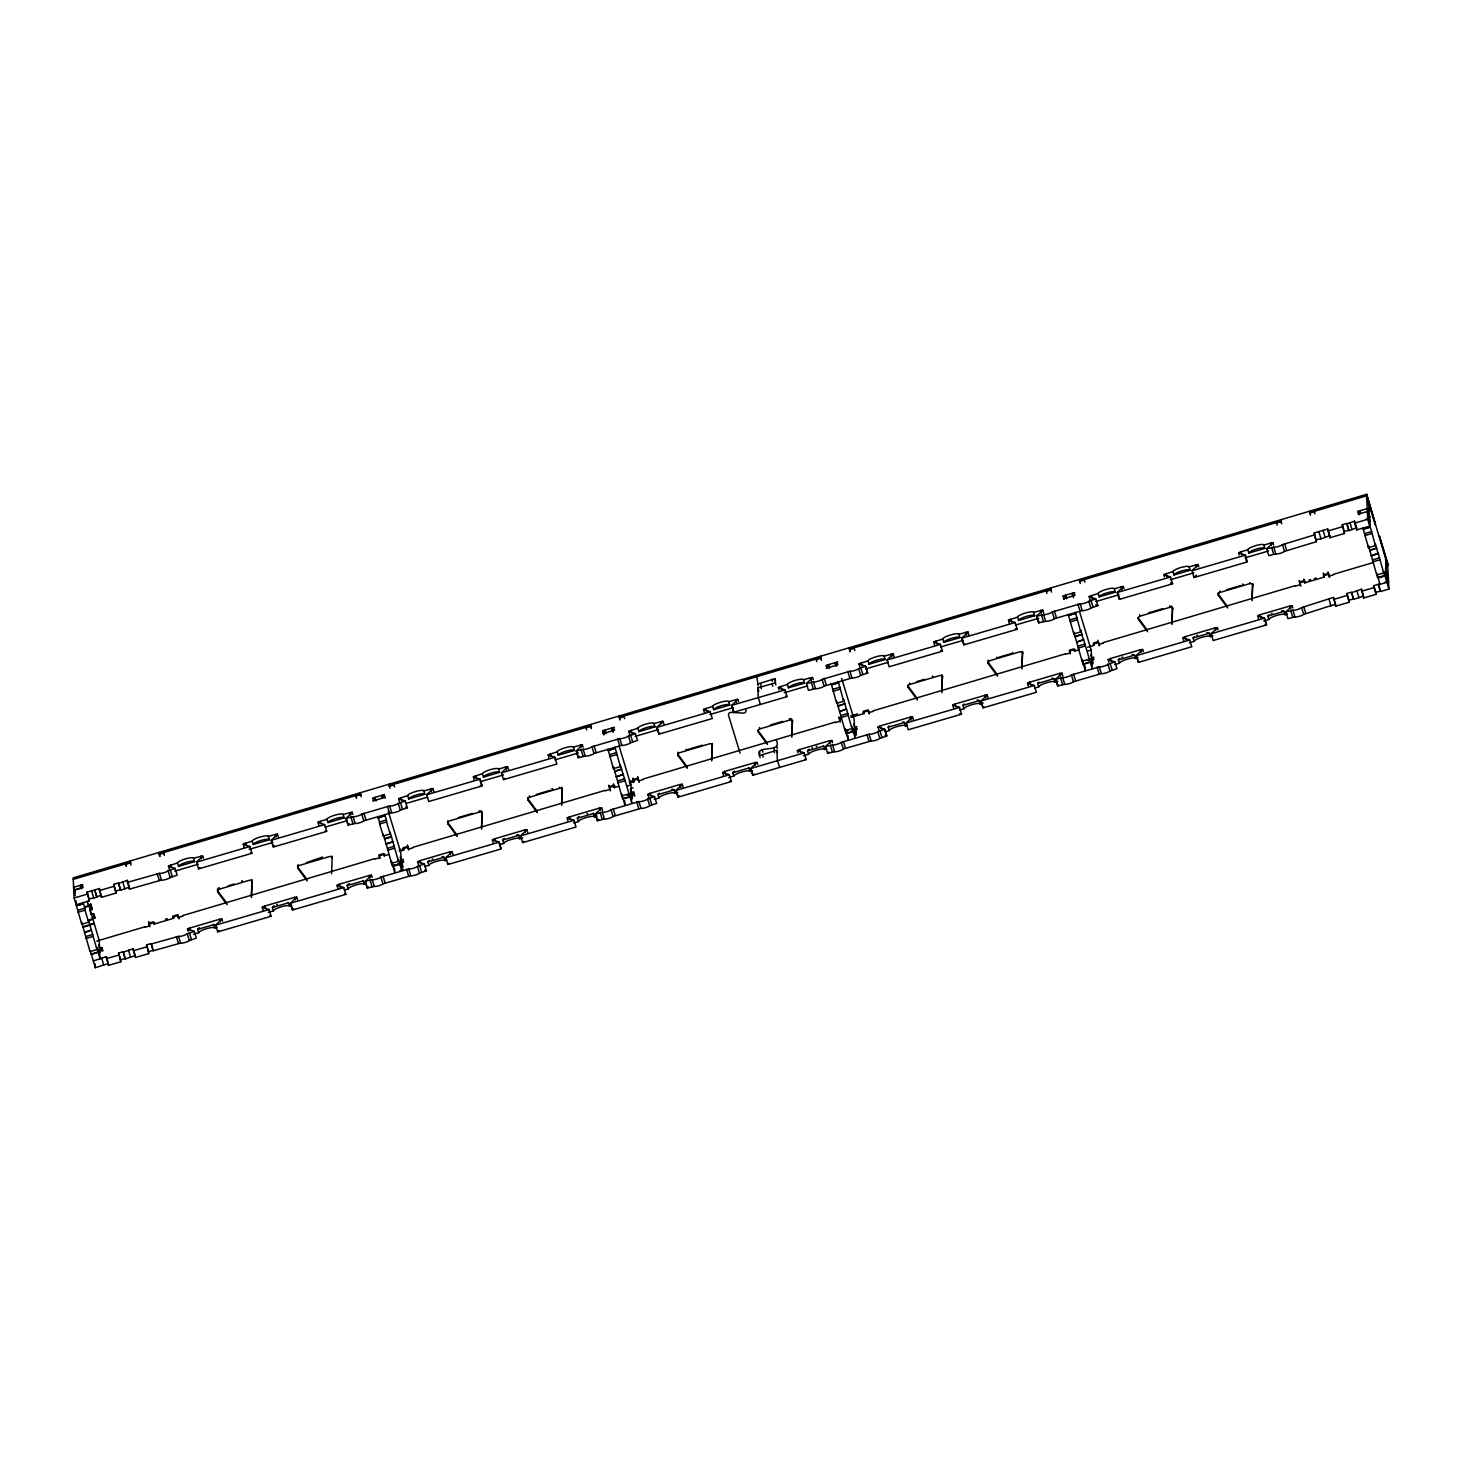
<?xml version="1.0" encoding="UTF-8"?>
<svg xmlns="http://www.w3.org/2000/svg" width="1462" height="1462" viewBox="0 0 1462 1462"><rect width="100%" height="100%" fill="white"/><g stroke="black" fill="none" stroke-linecap="round" stroke-linejoin="round"><path stroke-width="1.5" d="M251.3 896.005L252.067 880.435A2.394 2.357 -7.9 0 0 251.501 879.466M251.501 897.467L252.067 880.435M331.618 873.709L332.185 856.677A2.394 2.357 -7.9 0 0 331.892 856.074M481.418 827.766L482.186 812.178L481.619 829.228M561.536 804.009L562.303 788.42L561.737 805.471M711.555 759.509L712.323 743.939A2.394 2.357 -7.9 0 0 712.031 743.354M711.756 760.971L712.323 743.939M791.673 735.751L792.422 720.181L791.874 737.213M941.674 691.27L942.442 675.7L941.875 692.732M1021.792 667.513L1022.559 651.942A2.394 2.357 -7.9 0 0 1022.285 651.339M1021.993 668.975L1022.559 651.942M1171.811 623.031L1172.561 607.443L1172.012 624.493M1251.911 599.274L1252.678 583.685L1252.112 600.736M169.226 869.141L168.569 865.87L177.505 862.982A8.406 1.7 -16.9 0 1 185.455 858.888A8.406 1.7 -16.9 0 1 193.605 858.267L202.323 855.91L203.492 858.194M188.086 931.294L187.465 929.138L188.89 928.297L219.647 919.251L221.932 918.995L222.626 921.188M243.99 847.247L243.332 843.994L252.268 841.107A8.406 1.7 -16.9 0 1 260.236 836.995A8.406 1.7 -16.9 0 1 268.387 836.392L277.232 834.034L278.511 837.141M263.123 910.259L262.228 907.244L264.293 906.184L295.269 897.156L296.695 897.12L297.517 899.733M318.753 825.372L318.095 822.101L327.031 819.213A8.406 1.7 -16.9 0 1 334.999 815.12A8.406 1.7 -16.9 0 1 343.15 814.498L351.849 812.141L353.018 814.407M337.886 888.366L336.991 885.369L339.056 884.309L370.032 875.263L371.476 875.226L372.152 877.419M399.4 801.761L398.742 798.508L407.679 795.62A8.406 1.7 -16.9 0 1 415.647 791.509A8.406 1.7 -16.9 0 1 423.797 790.905L432.624 788.53L433.922 791.655M418.516 864.773L417.62 861.812L418.845 861.008L449.821 851.871L452.105 851.633L453.056 854.649M474.163 779.867L473.505 776.614L482.442 773.727A8.406 1.7 -16.9 0 1 490.41 769.633A8.406 1.7 -16.9 0 1 498.56 769.012L507.405 766.655L508.685 769.761M493.297 842.88L492.402 839.919L493.608 839.115L524.584 829.996L526.887 829.74L527.819 832.773M548.926 757.992L548.287 754.739L557.205 751.833A8.406 1.7 -16.9 0 1 565.173 747.74A8.406 1.7 -16.9 0 1 573.323 747.119L582.022 744.761L583.192 747.045M568.06 820.986L567.165 818.044L568.389 817.24L599.365 808.102L601.65 807.846L602.582 810.88M629.702 734.801L628.824 731.201L637.852 728.24A8.406 1.7 -16.9 0 1 645.82 724.129A8.406 1.7 -16.9 0 1 653.971 723.526L662.816 721.168L664.095 724.275M648.708 797.393L647.794 794.433L649.018 793.628L679.994 784.509L682.279 784.253L683.229 787.287M704.465 712.926L703.587 709.308L712.615 706.347A8.406 1.7 -16.9 0 1 720.583 702.253A8.406 1.7 -16.9 0 1 728.734 701.632L737.433 699.275L738.602 701.541M723.471 775.5L722.575 772.503L724.64 771.443L755.616 762.396L757.06 762.36L757.736 764.553M778.844 689.772L778.57 687.286L787.397 684.472A8.406 1.7 -16.9 0 1 795.346 680.36A8.406 1.7 -16.9 0 1 803.497 679.757L812.196 677.381L813.384 679.666M797.978 752.766L797.338 750.609L798.764 749.768L829.539 740.741L831.823 740.485L832.499 742.659M859.875 667.44L858.998 663.821L868.026 660.861A8.406 1.7 -16.9 0 1 875.994 656.767A8.406 1.7 -16.9 0 1 884.144 656.146L893.099 653.788L894.397 657.333M879.009 730.433L877.986 727.016L880.051 725.956L911.228 716.873L912.489 716.91L913.403 719.907M934.638 645.546L933.761 641.946L942.789 638.985A8.406 1.7 -16.9 0 1 950.757 634.873A8.406 1.7 -16.9 0 1 958.908 634.252L967.881 631.913L969.16 635.44M953.772 708.558L952.749 705.123L954.814 704.063L986.009 694.998L987.252 695.035L988.166 698.014M1009.401 623.653L1008.542 620.052L1017.57 617.092A8.406 1.7 -16.9 0 1 1025.52 612.98A8.406 1.7 -16.9 0 1 1033.671 612.377L1042.516 610.019L1043.813 613.126M1028.407 686.245L1027.512 683.284L1028.736 682.48L1059.712 673.361L1061.997 673.105L1062.929 676.138M1089.921 599.639L1089.263 596.368L1098.2 593.481A8.406 1.7 -16.9 0 1 1106.167 589.387A8.406 1.7 -16.9 0 1 1114.318 588.766L1123.017 586.408L1124.187 588.693M1108.927 662.213L1108.159 659.636L1110.225 658.576L1141.201 649.548L1142.626 649.493L1143.321 651.687M1164.428 576.905L1164.154 574.42L1172.963 571.605A8.406 1.7 -16.9 0 1 1180.93 567.494A8.406 1.7 -16.9 0 1 1189.081 566.89L1197.78 564.533L1198.95 566.799M1183.946 641.178L1182.922 637.743L1184.768 636.756L1215.964 627.655L1217.407 627.618L1218.084 629.811M1239.191 555.012L1238.917 552.526L1247.744 549.712A8.406 1.7 -16.9 0 1 1255.694 545.618A8.406 1.7 -16.9 0 1 1263.844 544.997L1272.561 542.64L1273.731 544.906M1258.709 619.285L1257.704 615.867L1259.55 614.862L1290.727 605.761L1292.17 605.725L1292.847 607.918M757.791 687.926L775.116 682.918M760.167 757.517C752.638 742.477 783.559 755.214 776.176 739.608M202.852 856.074L196.584 861.977L198.54 868.903L251.939 853.278L249.783 846.407L243.094 844.305M198.631 868.739L199.801 867.624M277.616 834.199L271.347 840.102L273.394 846.845L274.582 845.749M221.986 919.086L215.718 924.989L217.674 931.915L271.073 916.272L268.917 909.419L262.228 907.299M217.765 931.733L218.934 930.636M352.379 812.305L346.11 818.208L348.175 824.97L349.345 823.855M296.749 897.193L290.481 903.096L292.528 909.857L293.698 908.743M433.026 788.694L426.758 794.615L428.713 801.523L482.113 785.898L480.066 779.155L426.666 794.78M371.512 875.299L365.244 881.22L367.218 888.147L374.254 886.411A4.806 0.969 -16.9 0 0 378.621 885.808A4.806 0.969 -16.9 0 0 382.934 883.87L410.785 875.72A4.806 0.969 -16.9 0 0 415.171 875.117A4.806 0.969 -16.9 0 0 419.466 873.179L426.484 870.785L424.327 863.932L417.62 861.812M368.479 886.867L367.291 887.964L365.244 881.22L372.207 879.667A4.806 0.969 -16.9 0 0 376.575 879.064A4.806 0.969 -16.9 0 0 380.888 877.127L408.739 868.976A4.806 0.969 -16.9 0 0 413.125 868.355A4.806 0.969 -16.9 0 0 417.419 866.436L424.437 864.042M548.031 755.032L554.738 757.152L556.894 764.023L503.495 779.648L501.521 772.722L507.789 766.819M503.568 779.465L504.755 778.369M452.16 851.706L445.892 857.609L447.847 864.535L501.247 848.91L499.2 842.149L445.8 857.792M447.939 864.371L449.108 863.256M582.552 744.926L576.302 750.847L578.349 757.59L579.519 756.475M526.923 829.813L520.655 835.734L522.61 842.642L576.01 827.017L573.872 820.145L567.165 818.044M522.702 842.477L523.889 841.363M663.2 721.333L656.931 727.235L658.978 733.979L659.764 733.248M601.686 807.938L595.418 813.841L597.483 820.584L598.652 819.488M737.963 699.439L731.694 705.342L733.668 712.268L787.068 696.643L784.911 689.772L778.204 687.652M734.527 711.354L733.741 712.104L731.694 705.342L785.021 689.881M682.334 784.326L676.065 790.229L678.112 796.991L679.282 795.876M812.726 677.546L806.476 683.467L808.431 690.393L815.467 688.657A4.806 0.969 -16.9 0 0 819.853 688.054A4.806 0.969 -16.9 0 0 824.148 686.117L852.017 677.966A4.806 0.969 -16.9 0 0 856.385 677.363A4.806 0.969 -16.9 0 0 860.698 675.426L867.697 673.032L865.65 666.288L858.706 668.627L860.698 675.426M757.097 762.451L750.828 768.354L752.875 775.098L754.063 774.001M933.615 642.165L940.322 644.285L942.46 651.157L889.06 666.782L887.105 659.855L893.373 653.953M825.518 746.643L832.554 744.907A4.806 0.969 -16.9 0 0 836.922 744.304A4.806 0.969 -16.9 0 0 841.235 742.367L869.086 734.216A4.806 0.969 -16.9 0 0 873.472 733.613A4.806 0.969 -16.9 0 0 877.767 731.676L884.784 729.282L886.831 736.044L879.832 738.42A4.806 0.969 -16.9 0 1 875.519 740.357A4.806 0.969 -16.9 0 1 871.151 740.96L843.501 748.964A4.806 0.969 -16.9 0 1 838.987 751.066A4.806 0.969 -16.9 0 1 834.601 751.669L827.565 753.387L825.591 746.461L831.86 740.558M827.656 753.222L828.826 752.108M968.136 632.059L961.868 637.98L963.933 644.724L964.701 643.993M912.507 716.947L906.239 722.868L908.194 729.776L961.594 714.15L959.438 707.279L952.749 705.177M1042.918 610.184L1036.649 616.087L1038.696 622.83L1045.641 621.277A4.806 0.969 -16.9 0 0 1050.027 620.674A4.806 0.969 -16.9 0 0 1054.321 618.737L1082.191 610.586A4.806 0.969 -16.9 0 0 1086.558 609.983A4.806 0.969 -16.9 0 0 1090.871 608.046L1097.871 605.652L1095.714 598.799L1089.026 596.679M1039.482 622.099L1038.696 622.83L1036.558 616.251L1043.594 614.533A4.806 0.969 -16.9 0 0 1047.98 613.93A4.806 0.969 -16.9 0 0 1052.274 611.993L1080.144 603.843A4.806 0.969 -16.9 0 0 1084.512 603.239A4.806 0.969 -16.9 0 0 1088.824 601.302L1095.824 598.908M987.27 695.071L981.002 700.974L982.976 707.9L1036.375 692.275L1034.219 685.404L1027.512 683.284M983.835 706.987L983.049 707.736L981.002 700.974L1034.31 685.514M1123.547 586.573L1117.279 592.475L1119.252 599.402L1172.652 583.777L1170.495 576.905L1163.789 574.804M1119.728 598.872L1117.279 592.475L1170.587 577.015M1062.033 673.178L1055.783 679.099L1057.83 685.842L1058.616 685.111M1198.31 564.697L1192.042 570.6L1194.015 577.527L1247.415 561.883L1245.368 555.14L1191.969 570.765M1194.107 577.344L1196.446 575.133M1142.681 649.585L1136.413 655.488L1138.459 662.231L1139.245 661.5M1266.823 548.707L1273.091 542.804M1211.084 633.777L1264.484 618.134L1266.549 624.895L1213.149 640.52L1211.176 633.594L1217.444 627.691M1292.207 605.798L1285.957 611.719L1287.912 618.627L1294.948 616.909A4.806 0.969 -16.9 0 0 1299.334 616.306A4.806 0.969 -16.9 0 0 1303.629 614.369L1335.555 604.19L1333.508 597.428L1301.637 607.571A4.806 0.969 -16.9 0 1 1297.287 609.563A4.806 0.969 -16.9 0 1 1292.901 610.166L1285.866 611.884M168.313 866.18L175.02 868.3L177.176 875.153L170.177 877.547A4.806 0.969 -16.9 0 1 165.864 879.484A4.806 0.969 -16.9 0 1 161.496 880.087L129.515 889.115L127.468 882.354L159.376 873.326A4.806 0.969 -16.9 0 0 163.817 872.741A4.806 0.969 -16.9 0 0 168.112 870.804L175.129 868.41M187.246 933.798L194.263 931.422L196.31 938.165L189.366 940.505L187.246 933.798A4.806 0.969 -16.9 0 1 182.951 935.735A4.806 0.969 -16.9 0 1 178.565 936.338L151.189 944.013L153.236 950.775L180.612 943.1A4.806 0.969 -16.9 0 0 184.998 942.497A4.806 0.969 -16.9 0 0 189.292 940.559M398.505 798.8L405.193 800.92L407.35 807.792L400.35 810.167A4.806 0.969 -16.9 0 1 396.038 812.104A4.806 0.969 -16.9 0 1 391.67 812.708L363.928 820.767A4.806 0.969 -16.9 0 1 359.506 822.814A4.806 0.969 -16.9 0 1 355.12 823.417L348.084 825.135L346.037 818.391L353.073 816.655A4.806 0.969 -16.9 0 0 357.459 816.052A4.806 0.969 -16.9 0 0 361.754 814.115L389.623 805.964A4.806 0.969 -16.9 0 0 393.991 805.361A4.806 0.969 -16.9 0 0 398.285 803.424L405.303 801.03M363.8 820.876L361.754 814.115M398.285 803.424L400.35 810.167M628.678 731.439L635.367 733.54L637.523 740.412L630.524 742.806A4.806 0.969 -16.9 0 1 626.211 744.743A4.806 0.969 -16.9 0 1 621.843 745.346L594.047 753.442A4.806 0.969 -16.9 0 1 589.679 755.434A4.806 0.969 -16.9 0 1 585.293 756.037L578.258 757.755L576.211 751.011L583.1 749.257A4.806 0.969 -16.9 0 0 587.633 748.672A4.806 0.969 -16.9 0 0 591.927 746.753L619.797 738.584A4.806 0.969 -16.9 0 0 624.164 737.981A4.806 0.969 -16.9 0 0 628.477 736.044L635.477 733.668M593.974 753.497L591.927 746.753M628.477 736.044L630.524 742.806M647.794 794.433L654.501 796.552L656.657 803.406L649.786 805.69A4.806 0.969 -16.9 0 1 645.345 807.737A4.806 0.969 -16.9 0 1 640.977 808.34L613.163 816.454A4.806 0.969 -16.9 0 1 608.813 818.428A4.806 0.969 -16.9 0 1 604.427 819.031L597.391 820.767L595.345 814.005L602.307 812.269A4.806 0.969 -16.9 0 0 606.748 811.684A4.806 0.969 -16.9 0 0 611.061 809.747L638.912 801.596A4.806 0.969 -16.9 0 0 643.298 800.993A4.806 0.969 -16.9 0 0 647.593 799.056L654.61 796.662M613.108 816.49L611.061 809.747M647.593 799.056L649.713 805.745M806.384 683.631L813.365 681.895A4.806 0.969 -16.9 0 0 817.806 681.31A4.806 0.969 -16.9 0 0 822.101 679.373L849.97 671.222A4.806 0.969 -16.9 0 0 854.338 670.601A4.806 0.969 -16.9 0 0 858.651 668.664M841.235 742.367L843.41 749.019M877.767 731.676L879.832 738.42M1108.159 659.691L1114.848 661.793L1117.005 668.664L1110.005 671.058A4.806 0.969 -16.9 0 1 1105.692 672.995A4.806 0.969 -16.9 0 1 1101.325 673.598L1073.51 681.694A4.806 0.969 -16.9 0 1 1069.161 683.686A4.806 0.969 -16.9 0 1 1064.775 684.289L1057.739 686.007L1055.692 679.263L1062.582 677.509A4.806 0.969 -16.9 0 0 1067.096 676.924A4.806 0.969 -16.9 0 0 1071.408 675.005L1099.278 666.836A4.806 0.969 -16.9 0 0 1103.646 666.233A4.806 0.969 -16.9 0 0 1107.94 664.296L1114.958 661.92M1073.455 681.749L1071.408 675.005M1107.94 664.296L1110.005 671.058M1314.283 532.936L1316.44 541.689L1284.495 551.375A4.806 0.969 -16.9 0 1 1280.2 553.312A4.806 0.969 -16.9 0 1 1275.814 553.915L1268.778 555.633L1266.732 548.871L1273.713 547.135A4.806 0.969 -16.9 0 0 1278.153 546.55A4.806 0.969 -16.9 0 0 1282.448 544.613L1314.393 534.928L1314.283 532.936L1318.888 531.583L1320.972 538.838L1329.762 535.75L1327.715 529.006L1318.888 531.583M1301.582 607.625L1303.702 614.314M757.718 683.997L774.842 678.733M759.637 755.507L776.815 750.262M760.423 683.522L761.19 685.587M1375.523 524.054L1366.732 494.266L73.1 877.913L73.301 879.356M130.337 862.452L73.246 879.375L74.142 897.979L81.744 924.258L88.652 922.23L88.542 920.238L96.949 949.569L90.041 951.598L81.634 922.266L81.744 924.258M159.102 853.918L360.474 794.213M389.221 785.679L590.593 725.956M619.358 717.44L820.712 657.717M849.477 649.183L1050.849 589.478M1079.614 580.944L1280.968 521.221M1309.733 512.705L1366.933 495.728L1366.732 494.266M130.776 863.11L130.136 860.99L130.392 862.945L125.805 864.298L126.445 866.418M159.797 856.513L159.157 854.411L163.762 853.04L164.402 855.16M360.895 794.853L360.255 792.751L360.529 794.688L355.924 796.059L356.564 798.161M389.934 788.274L389.294 786.172L393.881 784.802L394.539 786.903M586.061 727.82L590.648 726.45L590.392 724.494L591.489 728.094M620.052 720.035L619.413 717.915L624.018 716.563L624.658 718.664M816.18 659.563L820.785 658.211L820.511 656.255L821.278 658.795M850.19 651.778L849.55 649.676L854.137 648.306M1046.317 591.324L1050.904 589.954L1050.648 588.016L1051.288 590.118M1080.308 583.539L1079.669 581.437L1084.274 580.067M1276.436 523.085L1281.041 521.715L1280.767 519.759L1281.534 522.299M1310.445 515.3L1309.806 513.18L1314.393 511.81M85.216 906.696L90.827 905.033L90.626 903.571L92.197 909.528L89.895 910.205L91.156 914.335L93.458 913.659L94.829 918.154L89.2 919.817M91.996 908.066L89.694 908.761L89.895 910.205M92.325 917.368L94.628 916.692L93.714 913.695M228.182 885.826L234.231 884.035M306.289 862.653L322.298 857.152M458.319 817.569L472.409 813.384M536.408 794.414L550.498 790.229M686.427 749.933L686.318 749.202A8.406 8.224 -7.9 0 0 686.427 749.933L702.528 745.145M770.565 724.969L782.645 721.387M916.546 681.676L924.605 679.3M996.517 657.333A8.406 8.224 -7.9 0 0 996.664 657.918L1012.764 653.148A8.406 8.224 -7.9 0 0 1012.581 652.582M1148.693 612.834L1162.783 608.649M1226.782 589.679L1240.891 585.494M227.067 904.704L217.747 892.131A2.394 2.357 -7.9 0 1 219.373 889.188L249.289 880.325A2.394 2.357 -7.9 0 1 252.268 881.897M332.185 856.677L332.386 858.139A2.394 2.357 -7.9 0 0 329.389 856.568L299.491 865.431A2.394 2.357 -7.9 0 0 297.864 868.373L307.184 880.946M482.387 813.64A2.394 2.357 -7.9 0 0 479.408 812.068L449.492 820.95A2.394 2.357 -7.9 0 0 447.884 823.874L457.186 836.465M537.303 812.708L527.983 800.116A2.394 2.357 -7.9 0 1 529.61 797.192L559.526 788.31A2.394 2.357 -7.9 0 1 562.505 789.882M712.524 745.401A2.394 2.357 -7.9 0 0 709.527 743.829L679.629 752.692A2.394 2.357 -7.9 0 0 678.002 755.635L687.323 768.226M767.44 744.469L758.12 731.877A2.394 2.357 -7.9 0 1 759.728 728.935L789.644 720.072A2.394 2.357 -7.9 0 1 792.623 721.643M917.442 699.969L908.121 687.396A2.394 2.357 -7.9 0 1 909.748 684.454L939.664 675.59A2.394 2.357 -7.9 0 1 942.643 677.162M1022.76 653.404A2.394 2.357 -7.9 0 0 1019.782 651.833L989.865 660.696A2.394 2.357 -7.9 0 0 988.239 663.638L997.559 676.212M1147.579 631.73L1138.258 619.139A2.394 2.357 -7.9 0 1 1139.867 616.215L1169.783 607.333A2.394 2.357 -7.9 0 1 1172.762 608.905M1227.678 607.973L1218.376 595.381A2.394 2.357 -7.9 0 1 1219.984 592.457L1249.9 583.576A2.394 2.357 -7.9 0 1 1252.879 585.147M149.873 926.798L148.795 923.198L153.382 921.846L154.077 924.094L173.631 918.282L173.43 916.838M618.664 786.318L614.332 787.598L613.437 783.888L613.638 785.35L609.033 786.72L608.832 785.258L610.549 790.887M629.537 783.084L633.887 781.804L633.192 779.557L637.798 778.186L637.596 776.724L639.241 782.133M1324.261 577.07L1323.384 573.36L1324.261 577.07L1304.707 582.863L1303.812 579.153L1304.013 580.615L1299.426 581.986L1299.225 580.524L1300.924 586.152M1323.585 574.822L1328.172 573.451L1327.971 571.989L1329.616 577.399M154.661 922.394L149.252 924.002L149.526 925.939L144.921 927.31M165.444 919.196L167.235 918.666M172.626 917.076L178.017 915.468L178.291 917.423L182.896 916.053M384.78 854.155L379.389 855.745L379.663 857.701L375.058 859.071M399.163 849.879L400.953 849.349M402.763 848.819L408.154 847.229L408.41 849.166L413.015 847.796M614.917 785.898L609.508 787.506L609.782 789.462L605.177 790.814M629.281 781.64L638.273 778.972L638.547 780.927L643.152 779.557M841.436 718.719L839.645 719.267L839.919 721.205L835.314 722.575M850.774 715.96L857.627 713.931M863.019 712.323L868.41 710.733L868.666 712.67L873.271 711.318M1075.173 649.42L1069.764 651.01L1070.038 652.966L1065.432 654.318M1093.137 644.084L1098.529 642.494L1098.803 644.431L1103.408 643.061M1305.292 581.163L1299.901 582.771L1300.175 584.709L1295.57 586.079M1308.892 580.103L1310.683 579.573M1314.283 578.513L1316.074 577.965M1323.274 575.845L1328.666 574.237L1328.921 576.192L1333.527 574.822M96.748 941.089L144.866 926.817M182.823 915.559L374.985 858.578M380.01 858.559L378.914 854.959L383.519 853.589L384.195 855.837L388.545 854.557M399.418 851.341L403.75 850.043L403.549 848.581M412.96 847.32L605.122 790.339M643.079 779.063L835.241 722.082M850.975 717.422L864.005 713.547L863.804 712.104M873.216 710.824L1065.378 653.843M1070.385 653.825L1069.289 650.225L1073.894 648.854L1074.57 651.102L1078.919 649.822M1087.618 647.246L1094.143 645.309L1093.941 643.847M1103.335 642.586L1295.496 585.586M1333.472 574.328L1373.366 562.505M631.346 788.383L633.137 787.854M385.237 798.051L384.214 794.688L372.7 798.051L372.755 799.038L375.058 798.38M603.952 735.039L602.874 730.671L614.387 727.308L612.139 728.971L613.163 732.352M1065.579 596.24L1063.276 596.916L1063.221 595.929L1074.734 592.549L1072.487 594.23L1073.51 597.592M381.966 796.351L384.214 794.688M602.929 731.676L605.231 731M828.497 665.649L826.194 666.325L826.14 665.32L837.653 661.957L835.405 663.62M75.202 892.661L73.557 887.27L82.841 884.656L80.593 886.319M1360.336 511.663L1358.034 512.321L1357.979 511.334L1367.189 508.63L1366.568 495.837L1375.121 524.657L1375.029 522.665M375.094 799.294L372.847 800.957L384.36 797.594L384.305 796.589L382.002 797.265M605.268 731.914L603.02 733.577L614.533 730.214L614.479 729.209L612.176 729.885M828.552 666.562L826.304 668.225L837.799 664.863L837.744 663.858L835.46 664.534M1065.634 597.154L1063.386 598.835L1074.881 595.454L1074.826 594.467L1072.523 595.144M1360.373 512.577L1358.125 514.24L1367.354 511.536L1367.189 508.63L1369.931 517.639L1369.876 516.634M80.648 887.233L82.95 886.557L83.005 887.562L73.776 890.267L75.348 895.566M73.721 890.175L80.611 888.147L80.465 885.241L81.561 888.841M76.006 900.866L76.188 904.722L89.237 900.903L87.08 892.167L91.667 890.815L93.751 898.052L96.858 897.156L94.774 889.901L99.379 888.549L101.536 897.302L116.083 893.044L113.926 884.291L118.532 882.957L120.615 890.194L129.405 887.123L127.358 880.362L118.55 883.45L120.615 890.194M1327.715 529.006L1329.872 537.742L1344.419 533.502L1342.262 524.748L1346.867 523.396L1348.933 530.651L1356.626 527.892L1354.561 521.148L1346.886 523.908L1348.933 530.651M94.774 889.901L91.667 890.815M177.505 862.982L178.528 866.363L194.647 861.648L193.605 858.267M252.268 841.107L253.291 844.469L269.41 839.755L268.387 836.392M327.031 819.213L328.055 822.594L344.173 817.879L343.15 814.498M407.679 795.62L408.702 798.983L424.821 794.268L423.797 790.905M482.442 773.727L483.465 777.108L499.584 772.393L498.56 769.012M557.205 751.833L558.246 755.214L574.347 750.499L573.323 747.119M637.852 728.24L638.876 731.621L654.994 726.888L653.971 723.526M712.615 706.347L713.639 709.728L729.757 705.013L728.734 701.632M787.397 684.472L788.42 687.834L804.52 683.12L803.497 679.757M868.026 660.861L869.049 664.241L885.168 659.526L884.144 656.146M942.789 638.985L943.812 642.348L959.931 637.633L958.908 634.252M1017.57 617.092L1018.594 620.473L1034.694 615.758L1033.671 612.377M1098.2 593.481L1099.223 596.861L1115.342 592.147L1114.318 588.766M1172.963 571.605L1173.986 574.968L1190.105 570.253L1189.081 566.89M1247.744 549.712L1248.767 553.093L1264.868 548.378L1263.844 544.997M1365.928 519.302L1369.382 518.297L1369.766 526.064M74.142 897.979L87.172 894.159M101.536 897.302L99.489 890.559L114.036 886.301L113.926 884.291M196.493 862.16L249.892 846.516M324.655 824.641L271.256 840.266L273.321 847.028L326.72 831.385L324.564 824.531L317.857 822.412M501.429 772.886L554.829 757.261M710.24 711.775L656.84 727.4L658.887 734.162L712.286 718.518L710.148 711.665L703.441 709.545M887.014 660.038L940.413 644.395M1015.195 622.52L961.795 638.145L963.842 644.888L1017.241 629.263L1015.085 622.392L1008.378 620.29M1327.825 530.998L1342.372 526.74M1369.455 519.284L1369.821 526.101L1356.718 529.884L1354.671 523.14L1367.719 519.321L1367.335 511.554L1370.15 521.532L1370.095 520.545M174.8 871.133L198.247 864.261M249.143 849.367L272.59 842.514M325.204 827.108L347.353 820.621M405.851 803.497L427.562 797.137M480.176 781.75L503.622 774.878M554.939 759.856L578.404 752.985M635.148 736.373L658.594 729.52M709.929 714.498L733.376 707.626M784.253 692.732L807.7 685.861M865.76 668.883L888.348 662.268M940.523 646.99L962.69 640.502M1015.304 625.096L1038.751 618.243M1095.933 601.503L1118.96 594.76M1170.276 579.738L1193.723 572.885M1245.039 557.844L1268.486 550.991M89.237 900.903L89.127 898.911L93.751 898.052M96.821 896.663L101.426 895.311M115.973 891.052L120.578 889.7M1316.33 539.679L1320.972 538.838M1344.419 533.502L1344.309 531.492L1348.914 530.158M78.345 905.216L83.517 903.699L76.609 905.727M378.165 817.989L385.054 815.485L378.165 817.989L377.726 816.49M615.228 748.105L608.356 750.627L615.228 748.105L620.363 766.636L613.455 768.646L607.9 749.129M838.494 682.754L831.586 684.764L838.494 682.754L839.864 687.25L843.629 701.285L836.721 703.295L831.165 683.759M1075.575 613.346L1068.667 615.374L1075.575 613.346L1076.946 617.859L1080.71 631.876L1073.802 633.905L1068.247 614.369M1370.259 527.088L1363.352 529.116L1370.259 527.088L1371.63 531.601L1375.377 545.618L1368.487 547.647L1362.913 528.111M85.216 907.262L88.67 906.257L88.561 904.265L99.178 940.45L99.544 947.248L98.849 945L98.904 945.987L100.549 951.396M77.979 910.223L84.887 908.194L83.096 902.694M383.282 836.026L383.172 834.034L386.151 844.25L393.022 841.728L386.114 843.757L391.578 863.366L398.486 861.356L390.08 832.006L390.171 833.998L383.282 836.026L379.627 823.983L379.517 821.991L386.425 819.981L384.616 814.48M609.691 754.63L616.598 752.601M832.956 689.26L839.864 687.25M1070.038 619.87L1076.946 617.859M1364.722 533.612L1371.63 531.601M78.089 912.215L84.997 910.205L84.887 908.194M379.627 823.983L386.535 821.973L386.425 819.981M609.8 756.622L616.708 754.593M833.066 691.27L839.974 689.242M1070.147 621.862L1077.055 619.851M1364.832 535.604L1371.721 533.593M89.2 920.384L92.654 919.379M83.005 926.762L89.913 924.733M90.534 924.386L93.988 923.381L90.571 924.898M384.524 838.53L391.432 836.52M632.406 798.709L630.78 793.299L621.752 795.986L614.716 771.15L621.606 769.14L620.253 764.644L620.363 766.636M854.777 731.201L855.142 737.999L851.816 726.632L851.926 728.624L845.018 730.635L837.982 705.799L844.89 703.789L843.519 699.275L843.629 701.285M1092.754 663.949L1091.127 658.558L1082.099 661.244L1075.063 636.409L1081.971 634.38L1080.601 629.884L1080.71 631.876M1361.469 589.241L1363.516 596.003L1353.611 599.402L1351.564 592.658L1361.469 589.241L1363.626 597.995L1375.943 594.394L1373.787 585.641L1378.392 584.288L1380.457 591.543L1388.9 589.076L1383.582 570.966L1383.692 572.958L1376.784 574.986L1369.73 550.151L1376.637 548.122L1375.267 543.626L1375.377 545.618M83.023 927.255L89.931 925.227M384.561 839.024L391.469 837.013M614.734 771.662L621.606 769.14M838 706.31L844.89 703.789M1075.082 636.902L1081.971 634.38M1369.766 550.644L1376.637 548.122M623.196 774.348L616.324 776.87L623.196 774.348L631.876 803.351L630.78 793.299M846.461 708.997L839.59 711.519L846.461 708.997L851.926 728.624M1083.543 639.607L1076.672 642.129L1083.543 639.607L1092.224 668.609L1091.858 661.793M1378.227 553.349L1371.356 555.871L1378.227 553.349L1383.692 572.958M85.947 936.484L92.855 934.456M387.485 848.252L394.393 846.224M617.658 780.872L624.566 778.862M840.924 715.521L847.832 713.493M1078.006 646.131L1084.914 644.102M1372.69 559.873L1379.598 557.844M86.057 938.476L92.965 936.448M387.594 850.244L394.502 848.216M617.768 782.864L624.676 780.854M841.034 717.513L847.942 715.485M1078.115 648.123L1085.023 646.094M1372.8 561.865L1379.708 559.836M627.417 785.862L630.871 784.838L619.047 745.894M1087.765 651.102L1091.219 650.097L1079.395 611.153M99.635 948.271L101.938 947.595L102.961 950.976M401.118 860.021L403.421 859.345L401.173 861.008L402.763 866.984M631.292 792.642L633.594 791.965L634.618 795.346M854.576 727.29L856.878 726.614L854.63 728.295L856.202 734.271M1091.657 657.9L1093.941 657.224L1091.694 658.887L1092.772 663.181M631.456 795.547L633.759 794.871L631.346 793.647L633.594 791.965M847.722 730.306L845.42 730.982L845.365 729.977M627.381 795.31L630.835 794.305M1087.728 660.568L1091.127 658.558M401.228 861.922L403.53 861.264L403.585 862.251L397.828 863.932M847.759 731.219L845.511 732.901M854.667 729.209L856.97 728.533L857.024 729.52L851.268 731.201M1091.748 659.801L1094.051 659.124L1091.803 660.806M99.8 951.177L102.102 950.501L99.69 949.258L101.938 947.595M394.375 864.956L392.072 865.614L392.017 864.627M1383.034 575.553L1386.469 574.548L1386.853 582.333L1378.41 584.8M93.276 960.973L106.287 956.66L108.334 963.403L95.322 967.734L91.302 954.101L98.21 952.073L96.839 947.577L96.949 949.569M394.557 868.209L394.795 872.741L392.839 865.87L399.747 863.859L398.377 859.345L398.486 861.356M624.731 800.847L624.968 805.379L623.013 798.508L629.921 796.479M853.187 731.128L846.315 733.65L853.205 731.621M1090.268 661.738L1083.379 664.241L1090.286 662.231M1380 584.361L1378.045 577.49L1384.953 575.48M91.338 954.595L98.21 952.073M392.858 866.381L401.337 863.932L400.606 860.679L402.781 867.88M623.031 799.001L629.939 796.973M1378.063 577.983L1386.543 575.535L1386.908 582.351M193.496 934.255L198.686 932.738L197.662 929.375L213.763 924.66L214.786 928.023L216.961 927.401M268.277 912.379L273.449 910.863L272.425 907.482L288.544 902.767L289.567 906.148L291.724 905.508M344.338 890.102L348.212 888.969L347.188 885.588L363.307 880.873L364.33 884.254L366.048 883.742M424.547 866.637L428.859 865.376L427.836 861.995L443.936 857.28L444.978 860.643L446.696 860.149M499.31 844.744L503.622 843.483L502.599 840.102L518.718 835.387L519.741 838.768L522.756 837.872M573.652 822.978L578.385 821.589L577.362 818.227L593.481 813.512L594.504 816.874L597.099 816.125M654.282 799.385L659.033 797.996L658.01 794.615L674.11 789.9L675.152 793.281L677.728 792.514M728.624 777.62L733.796 776.103L732.773 772.74L748.891 768.007L749.915 771.388L752.071 770.766M803.387 755.744L808.577 754.228L807.536 750.847L823.654 746.132L824.678 749.513L826.834 748.873M885.314 731.749L889.207 730.616L888.183 727.235L904.302 722.52L905.325 725.901L907.043 725.39M959.657 710.002L963.97 708.723L962.946 705.36L979.065 700.645L980.088 704.008L983.104 703.131M1034.42 688.109L1038.751 686.848L1037.728 683.467L1053.828 678.752L1054.851 682.133L1057.885 681.237M1114.629 664.625L1119.38 663.236L1118.357 659.874L1134.475 655.159L1135.499 658.521L1138.076 657.772M1189.41 642.75L1194.143 641.361L1193.12 637.98L1209.238 633.265L1210.262 636.646L1212.857 635.879M1263.735 620.985L1268.925 619.468L1267.901 616.087L1284.002 611.372L1285.025 614.753L1287.181 614.113M106.287 956.66L108.444 965.395L120.743 961.795L118.586 953.06L123.192 951.707L125.275 958.962L135.18 955.545L133.133 948.801L123.228 952.201L125.275 958.962M133.133 948.801L135.29 957.537L148.722 953.608L146.565 944.872L151.171 943.52L153.236 950.775M399.875 870.694L403.329 869.671M1333.508 597.428L1335.665 606.182L1349.079 602.253L1346.922 593.499L1351.528 592.165L1353.611 599.402M1385.081 582.315L1388.534 581.291L1387.749 565.593L1366.933 495.728M215.627 925.154L269.026 909.528M343.789 887.635L290.39 903.278L292.437 910.022L345.836 894.397L343.698 887.525L336.991 885.405M520.563 835.898L573.963 820.273M729.374 774.787L675.974 790.412L678.021 797.155L731.42 781.53L729.264 774.659L722.575 772.557M804.137 752.893L750.737 768.519L752.784 775.28L806.202 759.637L804.045 752.784L797.338 750.664M906.148 723.032L959.547 707.407M1189.721 640.027L1136.321 655.652L1138.368 662.414L1191.768 646.771L1189.629 639.917L1182.922 637.798M106.397 958.652L118.696 955.052M133.243 950.793L146.675 946.864M1333.6 599.438L1347.032 595.491M1361.579 591.251L1373.896 587.633M120.743 961.795L120.652 959.803L125.239 958.451M148.722 953.608L148.612 951.616L153.218 950.263M1349.079 602.253L1348.969 600.261L1353.574 598.908M1375.943 594.394L1375.833 592.402L1380.439 591.05L1378.392 584.288M581.054 749.586L583.119 756.329M1060.535 677.838L1062.582 684.6M740.028 753.113L728.569 715.411A2.394 2.357 -7.9 0 1 730.89 712.378L743.555 713.127A2.394 2.357 -7.9 0 0 745.858 710.093L745.803 709.637M1062.582 677.509L1064.775 684.289M583.1 749.257L585.293 756.037M1273.713 547.135L1275.814 553.915M813.365 681.895L815.467 688.657M602.307 812.269L604.427 819.031M159.376 873.326L161.496 880.087M1238.552 552.91L1245.258 555.012L1246.465 561.499M1170.441 582.991L1172.542 583.667M1257.686 615.904L1264.392 618.024L1266.439 624.767L1265.178 624.384M1095.678 604.884L1097.779 605.542M1015.45 628.623L1017.132 629.153M940.687 650.499L942.369 651.029M858.852 664.059L865.541 666.179L867.606 672.922L866.345 672.52M959.821 713.511L961.503 714.041M785.697 696.131L786.958 696.515M877.986 727.053L884.674 729.173L886.721 735.916L885.058 735.404M804.831 759.125L806.092 759.527M730.068 781.019L731.329 781.421M473.268 776.925L479.956 779.027L482.021 785.788L480.34 785.258M405.577 807.134L407.24 807.664M492.402 839.919L499.09 842.039L500.735 848.654M325.35 830.873L326.611 831.275M424.693 870.146L426.374 870.676M250.587 852.766L251.848 853.168M344.484 893.885L345.745 894.287M269.721 915.76L270.963 916.162M187.447 929.192L194.154 931.294M1218.12 592.823A2.394 2.357 -7.9 0 0 1218.175 593.919L1227.477 606.511M1138.057 617.677L1147.378 630.268M988.367 660.166A2.394 2.357 -7.9 0 0 988.038 662.176L997.358 674.768M907.847 685.057A2.394 2.357 -7.9 0 0 907.92 685.934L917.241 698.525M757.919 730.415L767.239 743.007M678.13 752.181A2.394 2.357 -7.9 0 0 677.801 754.173L687.122 766.764M527.727 797.558A2.394 2.357 -7.9 0 0 527.782 798.654L537.102 811.246M447.756 820.84A2.394 2.357 -7.9 0 0 447.683 822.412L456.985 835.003M298.138 864.718A2.394 2.357 -7.9 0 0 297.663 866.911L306.983 879.503M218.368 888.147A2.394 2.357 -7.9 0 0 217.546 890.669L226.866 903.26M1388.37 578.385L1385.592 568.389L1385.647 569.394M1367.719 519.321L1370.278 527.599M1376.674 548.634L1378.246 553.842M1357.979 511.334L1359.002 514.715M1369.73 550.151L1368.377 545.655L1368.487 547.647M1377.131 574.493L1378.045 577.49M1373.787 585.641L1375.833 592.402M1349.974 522.501L1352.039 529.737M1342.262 524.748L1344.309 531.492M1356.864 590.593L1358.947 597.848M1346.922 593.499L1348.969 600.261M1323.11 530.359L1325.193 537.596M1314.338 511.334L1315.051 513.93M1310.299 513.765L1309.532 511.243L1309.806 513.18M1328.172 573.451L1329.269 577.051M1314.393 534.928L1316.44 541.689M1328.903 598.78L1330.968 606.036M1304.013 580.615L1304.707 582.863M1281.041 521.715L1281.681 523.816M1284.605 543.645L1286.651 550.406M1303.738 606.657L1305.785 613.4M1276.363 522.592L1277.075 525.187M1282.448 544.613L1284.495 551.375M1292.901 610.166L1294.948 616.909M1270.752 542.969L1271.392 545.088M1289.886 605.981L1290.782 608.923M1271.593 547.464L1273.64 554.208M1290.708 610.458L1292.773 617.22M1240.836 551.741L1241.731 554.683M1259.97 614.734L1260.865 617.695M1195.989 564.862L1196.629 566.982M1215.123 627.874L1215.763 629.976M1166.073 573.616L1166.968 576.576M1185.189 636.628L1186.084 639.588M1121.226 586.755L1122.122 589.698M1140.342 649.749L1141.109 652.29M1091.292 595.509L1092.315 598.89M1110.426 658.521L1111.321 661.464M1090.963 600.334L1093.028 607.077M1110.097 663.328L1112.143 670.089M1084.201 579.573L1084.914 582.168M1088.824 601.302L1090.871 608.046M1080.053 581.584L1079.395 579.482L1079.669 581.437M1097.852 640.228L1099.552 645.857M1099.15 645.29L1098.053 641.69L1093.448 643.061L1094.143 645.309M1080.144 603.843L1082.191 610.586M1099.278 666.836L1101.325 673.598M1077.951 604.135L1079.998 610.897M1097.085 667.147L1099.132 673.891M1092.607 661.043L1090.908 654.647L1090.963 655.652M1091.694 658.887L1092.735 662.268M1075.155 612.34L1075.612 613.857M1081.99 634.892L1083.58 640.1M1066.62 598.853L1065.524 595.253L1065.688 598.159M1063.221 595.929L1064.245 599.292M1075.063 636.409L1073.693 631.913L1073.802 633.905M1083.525 664.954L1082.447 660.586M1050.904 589.954L1051.543 592.073M1054.431 611.025L1056.478 617.768M1073.565 674.037L1075.612 680.78M1046.244 590.831L1046.956 593.426M1052.274 611.993L1054.321 618.737M1043.594 614.533L1045.641 621.277M1040.578 610.348L1041.474 613.309M1059.712 673.361L1060.608 676.303M1041.419 614.844L1043.466 621.588M1010.662 619.12L1011.558 622.063M1029.796 682.114L1030.692 685.075M965.815 632.242L966.711 635.184M984.949 695.236L985.845 698.196M935.881 640.996L936.795 643.956M955.015 704.008L955.91 706.95M891.052 654.117L891.948 657.078M910.168 717.129L911.064 720.09M861.118 662.889L862.013 665.831M880.252 725.883L881.147 728.844M860.789 667.714L862.854 674.457M879.923 730.708L881.97 737.451M854.082 647.83L854.795 650.426M850.372 651.321L849.276 647.721L849.55 649.676M868.264 710.276L869.36 713.876M869.013 713.547L867.935 709.947L863.329 711.3L864.005 713.547M849.97 671.222L852.017 677.966M869.086 734.216L871.151 740.96M847.777 671.515L849.824 678.258M866.911 734.527L868.958 741.271M841.655 678.386L854.137 719.487L854.521 726.285M836.447 666.233L835.35 662.633L835.496 665.539M856.074 732.243L853.826 724.037L853.881 725.042M854.63 728.295L856.165 733.357M856.22 735.148L854.046 727.948L854.1 728.953M838.073 681.749L838.53 683.247M844.908 704.282L846.498 709.49M829.539 668.244L828.442 664.643L828.607 667.549M837.982 705.799L836.611 701.303L836.721 703.295M840.266 722.064L838.969 717.001L839.17 718.463M820.785 658.211L821.425 660.312M824.257 678.405L826.304 685.148M843.391 741.398L845.438 748.16M816.107 659.088L816.819 661.683M822.101 679.373L824.148 686.117M832.554 744.907L834.601 751.669M810.405 677.728L811.3 680.689M829.539 740.741L830.306 743.263M811.227 682.206L813.292 688.967M830.361 745.218L832.408 751.961M780.489 686.482L781.384 689.443M799.623 749.494L800.39 752.016M775.554 680.945L774.915 678.843L775.774 684.984M771.918 679.227L772.557 681.329M772.192 684.216L772.831 686.318M760.715 686.647L761.373 688.748M776.651 746.241L777.309 748.361M758.211 685.989L756.749 676.687M777.528 752.473L776.889 750.353L777.437 760.715L779.465 766.819M758.815 691.362L757.791 687.981L758.321 697.703L760.368 704.446M773.727 747.594L774.367 749.695M773.891 750.755L774.531 752.857M762.25 750.024L762.89 752.126M762.524 755.013L763.164 757.115M759.308 751.377L759.948 753.478M735.642 699.622L736.537 702.564M754.776 762.616L755.543 765.156M705.707 708.376L706.603 711.318M724.841 771.369L725.737 774.33M660.861 721.497L661.518 723.617M679.994 784.509L680.89 787.451M630.944 730.251L631.84 733.211M650.078 793.263L650.974 796.223M630.615 735.075L632.662 741.837M649.749 798.088L651.796 804.831M619.925 718.5L619.139 715.978L619.413 717.915M637.798 778.186L638.894 781.786M619.797 738.584L621.843 745.346M638.912 801.596L640.977 808.34M617.604 738.895L619.65 745.638M636.738 801.889L638.784 808.65M633.649 792.971L634.672 796.351M632.26 795.803L630.615 790.394L630.561 789.389L631.237 791.655L630.871 784.838M631.346 793.647L632.37 797.009M614.789 747.1L615.246 748.599M621.642 769.633L623.232 774.86M606.273 733.595L605.177 729.995L605.323 732.901M602.874 730.671L603.897 734.052M614.716 771.15L613.346 766.655L613.455 768.646M623.013 798.508L621.642 793.994L621.752 795.986M613.638 785.35L614.332 787.598M590.648 726.45L591.288 728.551M594.084 745.784L596.13 752.528M613.218 808.778L615.264 815.522M585.988 727.327L586.701 729.922M580.231 745.108L580.999 747.63M599.365 808.102L600.133 810.642M600.188 812.598L602.234 819.341M550.315 753.862L551.083 756.402M569.431 816.874L570.198 819.396M505.468 766.983L506.364 769.944M524.584 829.996L525.37 832.518M475.534 775.755L476.429 778.698M494.668 838.749L495.435 841.29M430.687 788.877L431.582 791.837M449.821 851.871L450.588 854.411M400.771 797.631L401.666 800.591M419.905 860.643L420.672 863.165M400.442 802.455L402.489 809.199M419.576 865.467L421.623 872.211M393.826 784.308L394.466 786.428M417.419 866.436L419.466 873.179M389.66 786.337L389.02 784.217L389.294 786.172M407.478 844.963L408.574 848.563M408.775 850.025L407.679 846.425L403.073 847.796L403.75 850.043M389.623 805.964L391.67 812.708M408.739 868.976L410.785 875.72M387.43 806.275L389.477 813.018M406.564 869.269L408.611 876.03M388.216 811.118L400.698 852.218L401.063 859.016L400.387 856.769L400.442 857.774L402.708 866.071M386.535 821.973L390.171 833.998M376.099 800.975L375.003 797.375L375.149 800.281M378.146 817.496L379.517 821.991M392.839 865.87L391.469 861.374L391.578 863.366M360.529 794.688L361.169 796.808M363.91 813.146L365.957 819.908M383.044 876.158L385.091 882.902M380.888 877.127L382.934 883.87M355.851 795.566L356.49 797.685M353.073 816.655L355.12 823.417M372.207 879.667L374.254 886.411M350.058 812.488L350.825 815.01M369.192 875.482L369.959 878.022M350.88 816.966L352.927 823.709M370.014 879.96L372.061 886.721M320.141 821.242L320.909 823.764M339.257 884.236L340.408 888.037M275.295 834.363L276.062 836.904M294.41 897.376L295.178 899.898M245.36 843.117L246.128 845.657M264.494 906.129L265.262 908.651M200.513 856.257L201.281 858.779M219.647 919.251L220.415 921.791M170.597 865.011L171.365 867.533M189.731 928.005L190.499 930.545M170.268 869.835L172.315 876.579M189.402 932.829L191.449 939.591M163.689 852.565L164.329 854.667M168.112 870.804L170.177 877.547M159.998 856.056L158.901 852.456L159.157 854.411M177.889 915.011L179.04 918.849M178.638 918.282L177.542 914.682L172.955 916.034L173.631 918.282M178.565 936.338L180.612 943.1M157.256 873.636L159.303 880.398M176.372 936.649L178.437 943.392M149.672 925.336L148.576 921.736L148.795 923.198M130.392 862.945L131.032 865.047M125.732 863.823L126.372 865.924M146.565 944.872L148.612 951.616M122.753 881.714L124.818 888.969M114.036 886.301L116.083 893.044M128.528 950.136L130.611 957.391M118.586 953.06L120.652 959.803M94.811 890.395L96.858 897.156M87.08 892.167L89.127 898.911M90.827 905.033L92.197 909.528M88.67 906.257L87.263 901.25M100.165 952.511L99.069 948.911L100.165 958.962L98.228 952.584M101.682 958.012L103.765 965.249M84.997 910.205L88.652 922.23M73.63 887.343L75.165 892.405M90.388 951.104L91.302 954.101M1249.754 582.57L1249.9 583.576M1242.791 584.179L1242.901 584.891A8.406 8.224 -7.9 0 0 1242.7 584.325M1219.783 590.995L1219.984 592.457M1218.175 593.919L1218.376 595.381M1169.6 605.981L1169.783 607.333M1139.666 614.753L1139.867 616.215M1074.369 649.658L1074.57 651.102M988.038 662.176L988.239 663.638M932.555 676.175L932.665 676.906A8.406 8.224 -7.9 0 0 932.464 676.339M909.547 682.992L909.748 684.454M907.92 685.934L908.121 687.396M789.443 718.61L789.644 720.072M759.527 727.491L759.728 728.935M719.907 686.098L720.108 687.542M677.801 754.173L678.002 755.635M633.887 781.804L632.991 778.095L633.192 779.557M559.379 787.305L559.526 788.31M552.417 788.913L552.508 789.626A8.406 8.224 -7.9 0 0 552.088 788.511M529.408 795.73L529.61 797.192M527.782 798.654L527.983 800.116M479.225 810.716L479.408 812.068M447.683 822.412L447.884 823.874M383.994 854.393L384.195 855.837M297.663 866.911L297.864 868.373M242.18 880.91L242.272 881.641A8.406 8.224 -7.9 0 0 242.089 881.074M219.172 887.726L219.373 889.188M217.546 890.669L217.747 892.131M153.875 922.632L154.077 924.094M94.628 916.692L94.829 918.154M90.955 912.873L91.156 914.335M1386.268 570.637L1385.629 558.85L1386.323 571.642M1385.848 573.287L1385.793 572.3L1388.534 581.291L1388.9 589.076M1377.131 574.328L1377.186 575.334M1377.222 576.247L1377.277 577.234M1376.692 573.488L1376.784 574.986M1369.2 514.386L1368.56 502.599L1369.254 515.392M1360.3 510.658L1360.446 513.564M1363.516 596.003L1363.626 597.995M1356.626 527.892L1356.718 529.884M1354.561 521.148L1354.671 523.14M1335.574 604.683L1335.665 606.182M1329.762 535.75L1329.872 537.742M1091.219 650.097L1091.602 656.895M1085.078 666.087L1085.316 670.619L1081.99 659.252L1082.099 661.244M1082.538 662.505L1082.593 663.492M1072.432 593.225L1072.578 596.13M847.997 735.477L848.234 740.028L844.908 728.643L845.018 730.635M847.138 729.977L847.192 730.963M622.099 795.346L622.154 796.333M622.191 797.247L622.245 798.252M612.085 727.985L612.231 730.89M401.337 863.932L401.703 870.731L399.747 863.859M391.907 862.708L391.962 863.713M381.911 795.346L382.057 798.27M129.424 887.617L129.515 889.115M127.358 880.362L127.468 882.354M108.334 963.403L108.444 965.395M99.379 888.549L99.489 890.559M95.121 963.842L95.322 967.734M1171.19 605.962A2.394 2.357 -7.9 0 1 1171.811 606.328M941.875 674.731A2.394 2.357 -7.9 0 1 942.277 675.298M790.577 718.555A2.394 2.357 -7.9 0 1 791.673 719.066M561.554 787.305A2.394 2.357 -7.9 0 1 562.139 788.036M480.815 810.697A2.394 2.357 -7.9 0 1 481.784 811.41M322.188 857.317A8.406 8.224 -7.9 0 1 322.389 857.883M733.796 776.103A8.406 1.7 -16.9 0 1 741.764 772.009A8.406 1.7 -16.9 0 1 749.915 771.388M659.033 797.996A8.406 1.7 -16.9 0 1 667.001 793.884A8.406 1.7 -16.9 0 1 675.152 793.281M578.385 821.589A8.406 1.7 -16.9 0 1 586.353 817.496A8.406 1.7 -16.9 0 1 594.504 816.874M503.622 843.483A8.406 1.7 -16.9 0 1 511.59 839.371A8.406 1.7 -16.9 0 1 519.741 838.768M428.859 865.376A8.406 1.7 -16.9 0 1 436.827 861.264A8.406 1.7 -16.9 0 1 444.978 860.643M348.212 888.969A8.406 1.7 -16.9 0 1 356.18 884.875A8.406 1.7 -16.9 0 1 364.33 884.254M273.449 910.863A8.406 1.7 -16.9 0 1 281.417 906.751A8.406 1.7 -16.9 0 1 289.567 906.148M198.686 932.738A8.406 1.7 -16.9 0 1 206.635 928.644A8.406 1.7 -16.9 0 1 214.786 928.023M732.773 772.74A8.406 1.7 -16.9 0 1 734.509 771.095M748.544 767.623A8.406 1.7 -16.9 0 1 748.891 768.007M658.01 794.615A8.406 1.7 -16.9 0 1 659.271 793.281M671.698 789.352A8.406 1.7 -16.9 0 1 674.11 789.9M577.362 818.227A8.406 1.7 -16.9 0 1 579.116 816.6M586.792 813.713A8.406 1.7 -16.9 0 1 587.56 813.53M593.152 813.11A8.406 1.7 -16.9 0 1 593.481 813.512M502.599 840.102A8.406 1.7 -16.9 0 1 504.335 838.475M516.854 834.82A8.406 1.7 -16.9 0 1 518.718 835.387M427.836 861.995A8.406 1.7 -16.9 0 1 429.572 860.369M432.112 859.163A8.406 1.7 -16.9 0 1 432.843 858.888M442.091 856.695A8.406 1.7 -16.9 0 1 443.936 857.28M347.188 885.588A8.406 1.7 -16.9 0 1 349.491 883.669M362.978 880.49A8.406 1.7 -16.9 0 1 363.307 880.873M272.425 907.482A8.406 1.7 -16.9 0 1 274.162 905.855M276.702 904.649A8.406 1.7 -16.9 0 1 277.433 904.375M288.197 902.383A8.406 1.7 -16.9 0 1 288.544 902.767M197.662 929.375A8.406 1.7 -16.9 0 1 199.399 927.749M213.434 924.258A8.406 1.7 -16.9 0 1 213.763 924.66M1268.925 619.468A8.406 1.7 -16.9 0 1 1276.874 615.374A8.406 1.7 -16.9 0 1 1285.025 614.753M1194.143 641.361A8.406 1.7 -16.9 0 1 1202.111 637.249A8.406 1.7 -16.9 0 1 1210.262 636.646M1119.38 663.236A8.406 1.7 -16.9 0 1 1127.348 659.143A8.406 1.7 -16.9 0 1 1135.499 658.521M1038.751 686.848A8.406 1.7 -16.9 0 1 1046.701 682.736A8.406 1.7 -16.9 0 1 1054.851 682.133M963.97 708.723A8.406 1.7 -16.9 0 1 971.938 704.629A8.406 1.7 -16.9 0 1 980.088 704.008M889.207 730.616A8.406 1.7 -16.9 0 1 897.175 726.523A8.406 1.7 -16.9 0 1 905.325 725.901M808.577 754.228A8.406 1.7 -16.9 0 1 816.527 750.116A8.406 1.7 -16.9 0 1 824.678 749.513M1267.901 616.087A8.406 1.7 -16.9 0 1 1269.162 614.753M1271.465 613.565A8.406 1.7 -16.9 0 1 1272.178 613.272M1281.571 610.842A8.406 1.7 -16.9 0 1 1284.002 611.372M1193.12 637.98A8.406 1.7 -16.9 0 1 1194.381 636.646M1196.702 635.458A8.406 1.7 -16.9 0 1 1197.396 635.148M1206.808 632.717A8.406 1.7 -16.9 0 1 1209.238 633.265M1118.357 659.874A8.406 1.7 -16.9 0 1 1119.618 658.521M1121.921 657.333A8.406 1.7 -16.9 0 1 1122.633 657.041M1132.045 654.61A8.406 1.7 -16.9 0 1 1134.475 655.159M1037.728 683.467A8.406 1.7 -16.9 0 1 1038.989 682.133M1051.964 678.185A8.406 1.7 -16.9 0 1 1053.828 678.752M962.946 705.36A8.406 1.7 -16.9 0 1 964.207 704.008M977.201 700.06A8.406 1.7 -16.9 0 1 979.065 700.645M888.183 727.235A8.406 1.7 -16.9 0 1 889.444 725.901M902.931 721.954A8.406 1.7 -16.9 0 1 904.302 722.52M807.536 750.847A8.406 1.7 -16.9 0 1 809.29 749.22M811.812 748.014A8.406 1.7 -16.9 0 1 812.543 747.74M816.235 746.534A8.406 1.7 -16.9 0 1 816.966 746.351M823.325 745.748A8.406 1.7 -16.9 0 1 823.654 746.132M788.42 687.834A8.406 1.7 -16.9 0 1 796.37 683.741A8.406 1.7 -16.9 0 1 804.52 683.12M869.049 664.241A8.406 1.7 -16.9 0 1 877.017 660.13A8.406 1.7 -16.9 0 1 885.168 659.526M943.812 642.348A8.406 1.7 -16.9 0 1 951.78 638.254A8.406 1.7 -16.9 0 1 959.931 637.633M1018.594 620.473A8.406 1.7 -16.9 0 1 1026.543 616.361A8.406 1.7 -16.9 0 1 1034.694 615.758M1099.223 596.861A8.406 1.7 -16.9 0 1 1107.191 592.768A8.406 1.7 -16.9 0 1 1115.342 592.147M1173.986 574.968A8.406 1.7 -16.9 0 1 1181.954 570.874A8.406 1.7 -16.9 0 1 1190.105 570.253M1248.767 553.093A8.406 1.7 -16.9 0 1 1256.717 548.981A8.406 1.7 -16.9 0 1 1264.868 548.378M713.639 709.728A8.406 1.7 -16.9 0 1 721.607 705.616A8.406 1.7 -16.9 0 1 729.757 705.013M638.876 731.621A8.406 1.7 -16.9 0 1 646.844 727.509A8.406 1.7 -16.9 0 1 654.994 726.888M558.246 755.214A8.406 1.7 -16.9 0 1 566.196 751.121A8.406 1.7 -16.9 0 1 574.347 750.499M483.465 777.108A8.406 1.7 -16.9 0 1 491.433 772.996A8.406 1.7 -16.9 0 1 499.584 772.393M408.702 798.983A8.406 1.7 -16.9 0 1 416.67 794.889A8.406 1.7 -16.9 0 1 424.821 794.268M328.055 822.594A8.406 1.7 -16.9 0 1 336.022 818.482A8.406 1.7 -16.9 0 1 344.173 817.879M253.291 844.469A8.406 1.7 -16.9 0 1 261.259 840.376A8.406 1.7 -16.9 0 1 269.41 839.755M178.528 866.363A8.406 1.7 -16.9 0 1 186.496 862.269A8.406 1.7 -16.9 0 1 194.647 861.648M91.485 929.96L84.613 932.482L91.485 929.96M1387.913 564.021L1379.306 535.713L1388.114 565.483L1387.913 564.021"/></g></svg>
